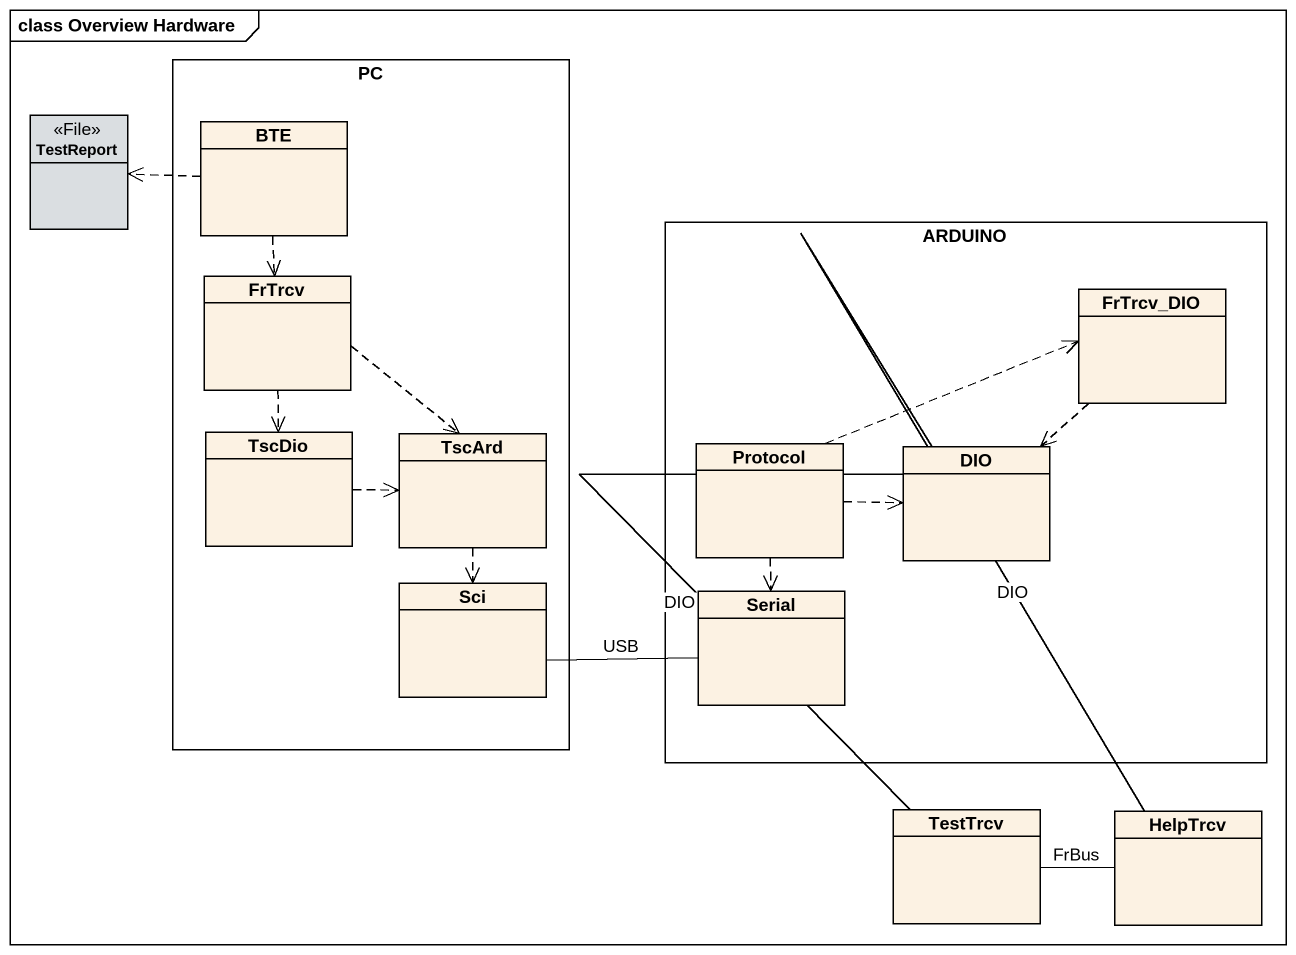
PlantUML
@startuml
mainframe class Overview Hardware
hide circle
hide empty members
rectangle PC {
  class BTE
  class FrTrcv
  class TscDio
  class TscArd
  class Sci
}
class TestReport <<File>> #DADEE1
rectangle ARDUINO {
  class FrTrcv_DIO
  class "Protocol" as Protocol_
  class DIO
  class Serial
}
class TestTrcv
class HelpTrcv
BTE .left.> TestReport
BTE ..> FrTrcv
FrTrcv ..> TscDio
FrTrcv ..> TscArd
FrTrcv_DIO ..> DIO
TscDio .right.> TscArd
TscArd ..> Sci
Protocol_ .right.> FrTrcv_DIO
Protocol_ .right.> DIO
Protocol_ ..> Serial
DIO -- TestTrcv : DIO
DIO -- HelpTrcv : DIO
Sci -right- Serial : USB
TestTrcv -right- HelpTrcv : FrBus
@enduml
